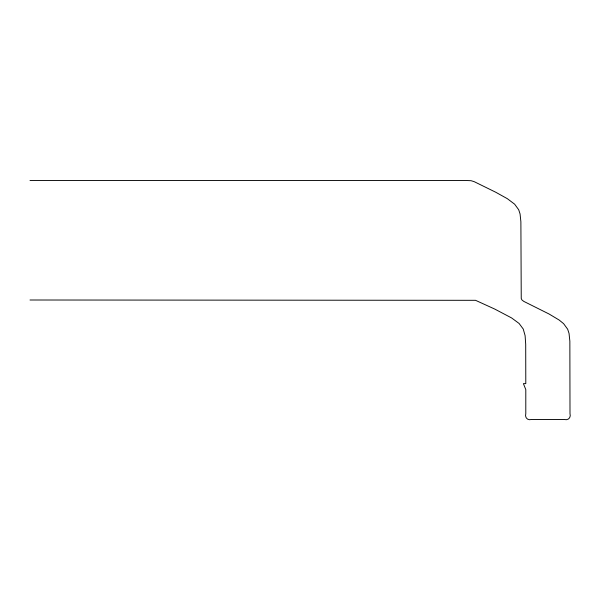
<?xml version="1.0" encoding="UTF-8"?>
<svg xmlns="http://www.w3.org/2000/svg" width="600" height="600" viewBox="0 0 600 600"><rect width="100%" height="100%" fill="white"/><g stroke="black" fill="none" stroke-linecap="round" stroke-linejoin="round"><path stroke-width="0.9" d="M30 180.532L466.912 180.532L471.09 180.705L474.195 181.657L495.757 192.248L507.338 198.683L514.65 204.195L518.7 209.752L520.072 213.96L520.882 221.737L521.243 298.478L521.903 299.91L523.732 301.358L549.105 314.025L559.155 320.04L563.61 323.663L567.668 329.22L569.048 333.428L569.857 341.205L570 413.498C571.207 417.697 568.23 420.675 564.03 419.467L531.773 419.467C527.572 420.675 524.588 417.697 525.795 413.498L525.795 389.603L523.403 383.625L525.795 383.625L525.705 344.295L525.105 335.647L523.237 329.025L519.075 323.445L511.612 317.947L494.752 309.075L475.545 300.315L30 300"/></g></svg>
